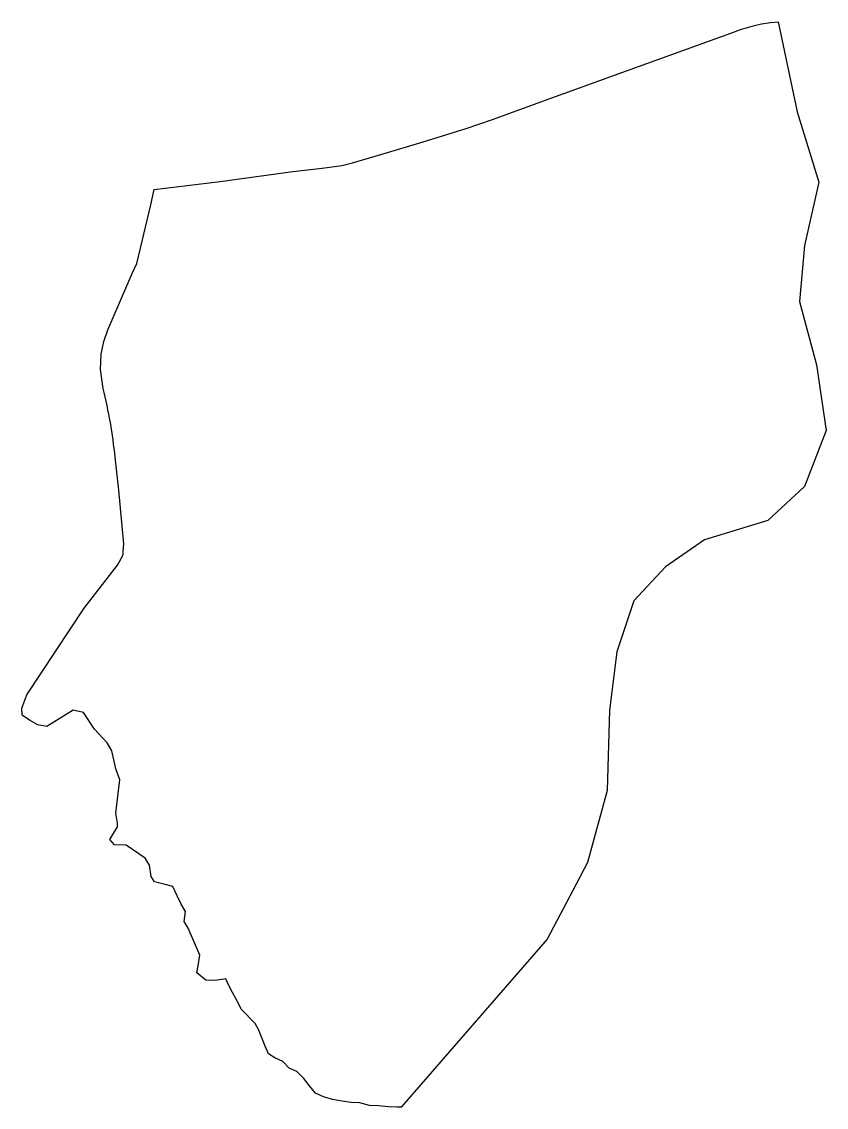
# Model space of a CAD drawing. Header units: inches. Extents: x 54316 to 58630, y 43097 to 48917.
import ezdxf

# ---------------------------------------------------------------- set-up
doc = ezdxf.new("R2010")
doc.units = ezdxf.units.IN
doc.header["$MEASUREMENT"] = 0
doc.linetypes.add('DIVIDE2', pattern=[0])
doc.layers.add('$DDT_AUDIT_GENERATED_(3D)', color=7, linetype='Continuous')

msp = doc.modelspace()

# ---------------------------------------------------------------- linework, layer by layer
at = {"layer": '$DDT_AUDIT_GENERATED_(3D)', "color": 24, "linetype": 'DIVIDE2'}
msp.add_lwpolyline([(56350.1, 43096.8), (56329.1, 43097.3), (56282.3, 43099.5), (56230, 43105.1), (56181, 43106.2), (56128.6, 43120.7), (56081.8, 43122.9), (56033.6, 43128.8), (55982.3, 43137.7), (55934.4, 43153.3), (55892.1, 43173.3), (55858.7, 43212.2), (55829.5, 43250.3), (55791.6, 43288.2), (55749.3, 43306), (55715.7, 43341.8), (55673.3, 43361.8), (55639.9, 43384.1), (55620.9, 43424.3), (55585.3, 43513.6), (55567.4, 43545.9), (55492.8, 43622.7), (55474.9, 43659.7), (55437, 43727.6), (55418, 43768.9), (55410.1, 43785.9), (55353.3, 43775.9), (55303.2, 43779.2), (55254.2, 43818.2), (55262, 43856), (55270.9, 43912.8), (55208.4, 44056.8), (55187.2, 44093.5), (55195, 44146.9), (55170.2, 44185.2), (55149, 44229.7), (55126.8, 44280.9), (55085.5, 44290.9), (55028.7, 44305.3), (55010.8, 44333.5), (55000.8, 44394.7), (54977.4, 44432.5), (54875.9, 44501.7), (54813.5, 44503.9), (54789.1, 44533.2), (54830.3, 44601.1), (54830.3, 44620), (54820.3, 44673.4), (54833.7, 44779.4), (54841.4, 44852.9), (54821.4, 44912.3), (54799.1, 45008), (54773.5, 45051.4), (54706.4, 45124.3), (54647.4, 45214.4), (54591.4, 45225.4), (54451, 45138.6), (54403.1, 45147.5), (54358.3, 45172.1), (54318.2, 45198.8), (54316, 45236.6), (54343.6, 45308), (54651.6, 45773.6), (54829.9, 46003.7), (54858.7, 46055.4), (54859.3, 46063.8), (54860.1, 46075.2), (54862.3, 46102.9), (54863.3, 46115.7), (54860.1, 46155.3), (54836.2, 46405.9), (54817, 46582, 0.033998), (54752.9, 46951.3), (54752.9, 46951.3), (54737.8, 47053), (54742.1, 47134), (54755.8, 47202.6), (54777.9, 47265), (54777.9, 47265), (54777.9, 47265), (54777.9, 47265), (54777.9, 47265), (54777.9, 47265), (54777.9, 47265), (54909.1, 47567.6), (54933.6, 47621.3), (55007.9, 47934.8), (55025.7, 48017.9), (55379.5, 48059.8), (55770, 48114), (55926.5, 48133), (56032.1, 48147.1), (56032.1, 48147.1), (56089.3, 48160.7), (56241.2, 48205), (56241.2, 48205), (56469, 48272.5), (56698.9, 48344.4), (56840.2, 48393.4), (57139.2, 48502), (57494.2, 48631), (57796.2, 48739.7), (58119.1, 48856.2), (58170.8, 48874.9), (58245.9, 48897.7), (58283.3, 48906), (58332.1, 48913.7), (58372.1, 48917.4), (58473.7, 48435), (58591.2, 48056.6), (58512.9, 47717.3), (58486.8, 47417.2), (58578.2, 47078), (58630.4, 46725.7), (58512.9, 46425.6), (58317, 46243), (57977.5, 46138.6), (57768.6, 45995.1), (57598.8, 45812.4), (57507.4, 45538.4), (57468.3, 45225.3), (57455.2, 44794.7), (57349.8, 44408.7), (57289.4, 44294), (57133.4, 43997.9), (57133.4, 43997.9)], format="xyb", close=True, dxfattribs=at)

doc.saveas('drawing.dxf')
